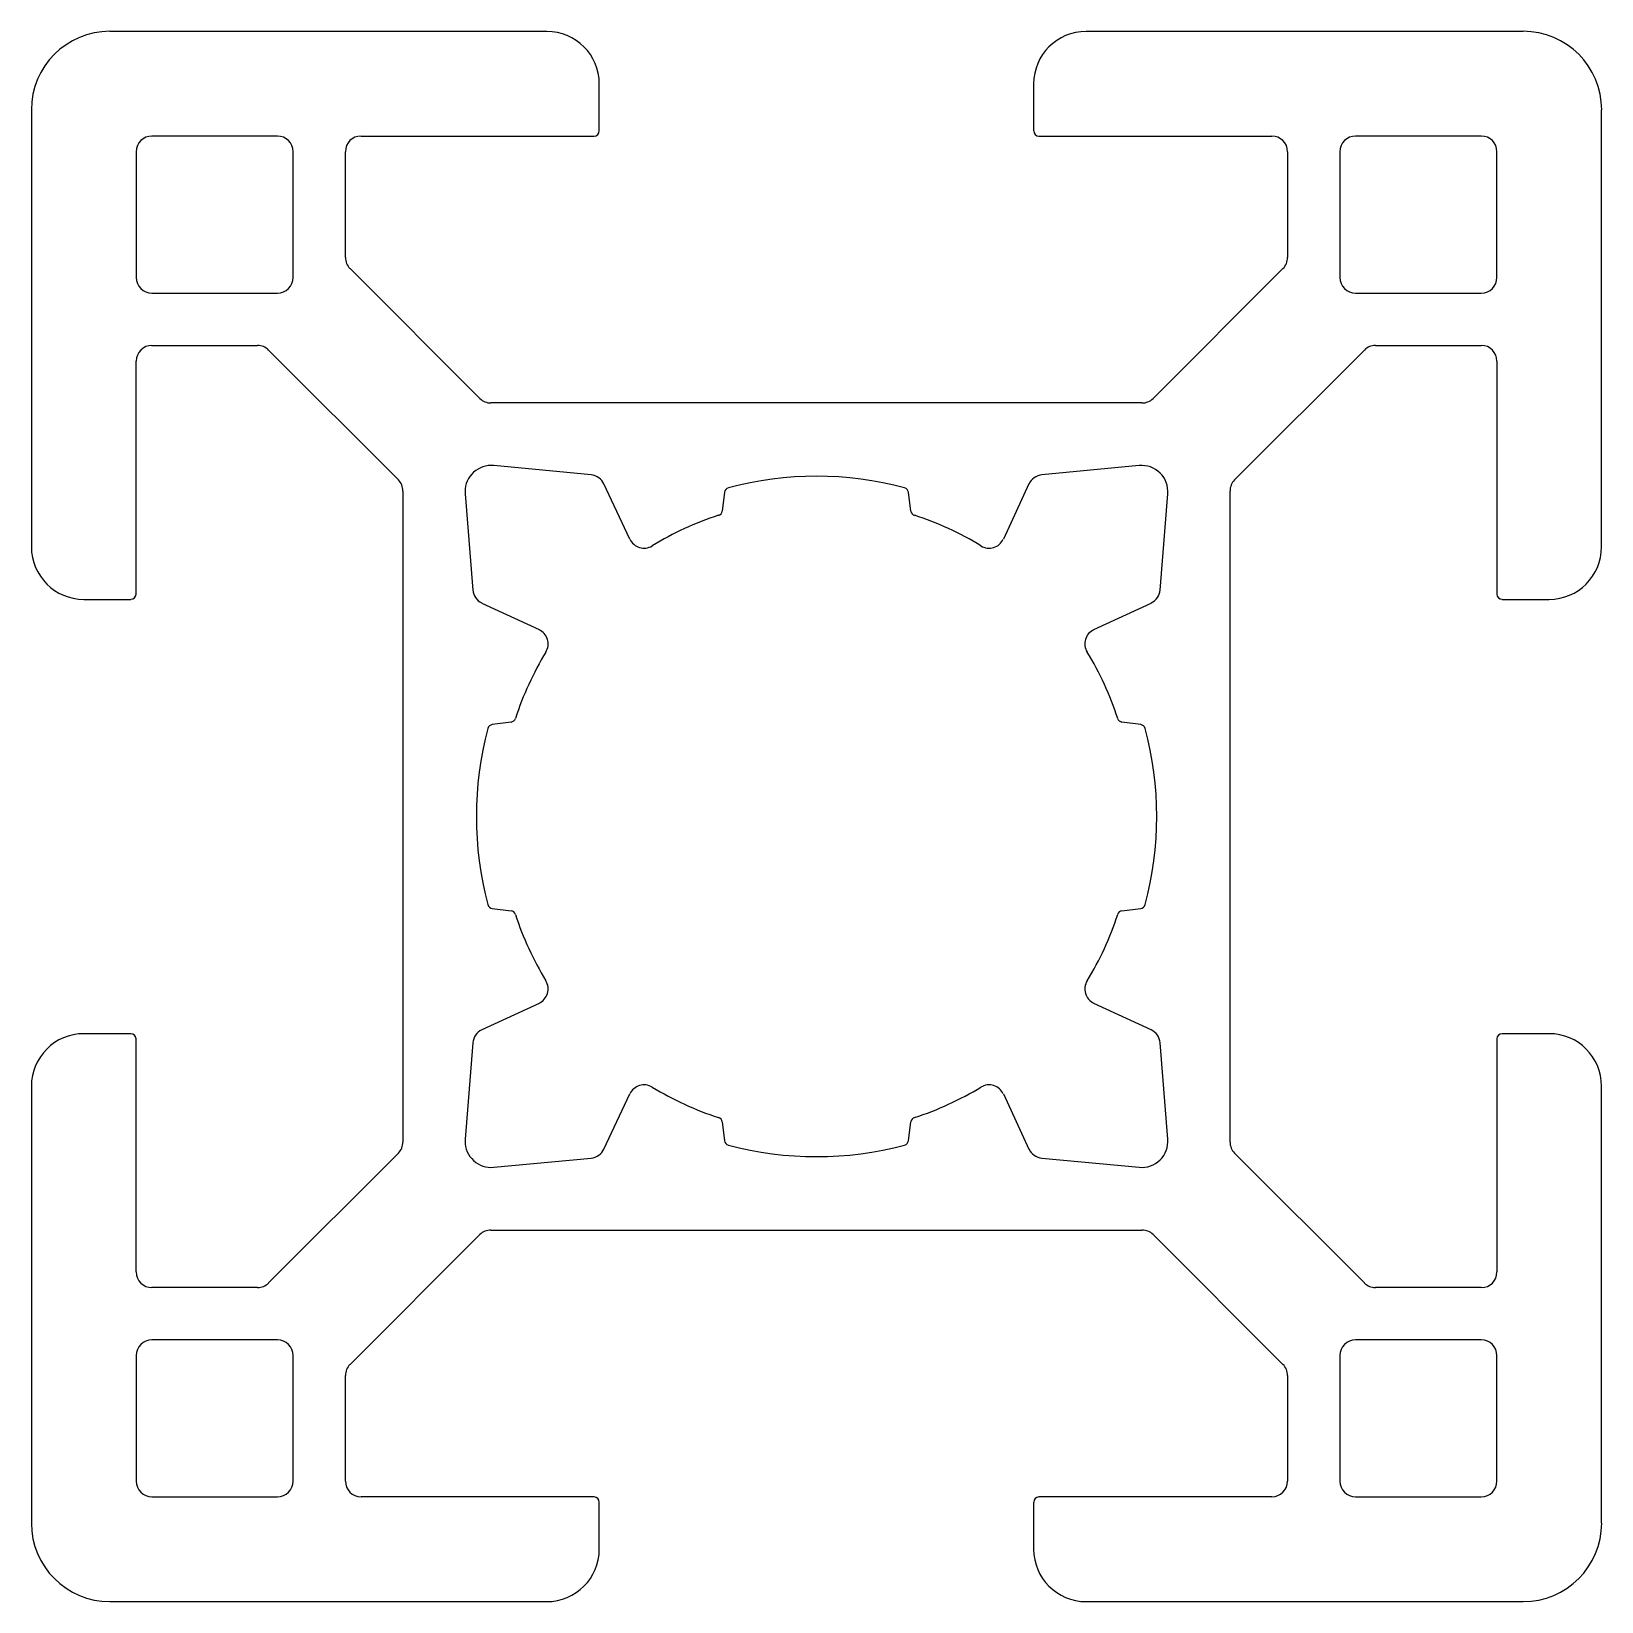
# Model space of a CAD drawing. Header units: inches. Extents: x 58704 to 59885, y 37211 to 38392.
import ezdxf

# ---------------------------------------------------------------- set-up
doc = ezdxf.new("R2010")
doc.units = ezdxf.units.IN
doc.header["$MEASUREMENT"] = 0

msp = doc.modelspace()

# ---------------------------------------------------------------- linework, layer by layer
at = {"color": 7, "linetype": 'Continuous', "lineweight": 25}
for p, q in [((59091.6, 38391.7), (58762.9, 38391.7)), ((59825.9, 38391.7), (59497.1, 38391.7)), ((59131, 38316.9), (59131, 38352.3)), ((59457.7, 38352.3), (59457.7, 38316.9)), ((58703.8, 38332.7), (58703.8, 38003.9)), ((59884.9, 38003.9), (59884.9, 38332.7)), ((58888.9, 38313), (58794.4, 38313)), ((58951.8, 38313), (59127, 38313)), ((59461.7, 38313), (59636.9, 38313)), ((59794.4, 38313), (59699.9, 38313)), ((58782.6, 38301.2), (58782.6, 38206.7)), ((58900.7, 38206.7), (58900.7, 38301.2)), ((58940, 38221.6), (58940, 38301.2)), ((59648.7, 38301.2), (59648.7, 38221.6)), ((59688.1, 38301.2), (59688.1, 38206.7)), ((59806.2, 38206.7), (59806.2, 38301.2)), ((59041.1, 38115.6), (58943.5, 38213.3)), ((59645.2, 38213.3), (59547.6, 38115.6)), ((58794.4, 38194.9), (58888.9, 38194.9)), ((59699.9, 38194.9), (59794.4, 38194.9)), ((58794.4, 38155.5), (58873.9, 38155.5)), ((58882.2, 38152), (58979.9, 38054.4)), ((59608.8, 38054.4), (59706.5, 38152)), ((59714.8, 38155.5), (59794.4, 38155.5)), ((58782.6, 37968.5), (58782.6, 38143.7)), ((59806.2, 38143.7), (59806.2, 37968.5)), ((59539.2, 38112.2), (59049.5, 38112.2)), ((59124.9, 38058.1), (59051.6, 38065.1)), ((59537.1, 38065.1), (59463.8, 38058.1)), ((58983.3, 38046), (58983.3, 37556.3)), ((59030.1, 38043.9), (59035.9, 37971.5)), ((59153.9, 38009.8), (59134.5, 38051.3)), ((59225.2, 38045), (59223.4, 38030.9)), ((59365.4, 38030.9), (59363.5, 38045)), ((59454.2, 38051.3), (59434.9, 38009.8)), ((59552.9, 37971.5), (59558.6, 38043.9)), ((59605.4, 37556.3), (59605.4, 38046)), ((58743.2, 37964.5), (58778.6, 37964.5)), ((59042.6, 37961.7), (59085.7, 37941.7)), ((59503, 37941.7), (59546.1, 37961.7)), ((59810.1, 37964.5), (59845.5, 37964.5)), ((59064.6, 37872.2), (59050.5, 37870.3)), ((59538.3, 37870.3), (59524.1, 37872.2)), ((59050.5, 37732), (59064.6, 37730.2)), ((59524.1, 37730.2), (59538.3, 37732)), ((59085.7, 37660.6), (59042.6, 37640.6)), ((59546.1, 37640.6), (59503, 37660.6)), ((58778.6, 37637.8), (58743.2, 37637.8)), ((58782.6, 37458.6), (58782.6, 37633.8)), ((59035.9, 37630.8), (59030.1, 37558.4)), ((59558.6, 37558.4), (59552.9, 37630.8)), ((59806.2, 37633.8), (59806.2, 37458.6)), ((59845.5, 37637.8), (59810.1, 37637.8)), ((58703.8, 37598.4), (58703.8, 37269.7)), ((59884.9, 37269.7), (59884.9, 37598.4)), ((59134.5, 37551), (59153.9, 37592.5)), ((59434.9, 37592.5), (59454.2, 37551)), ((59223.4, 37571.4), (59225.2, 37557.3)), ((59363.5, 37557.3), (59365.4, 37571.4)), ((58979.9, 37547.9), (58882.2, 37450.3)), ((59706.5, 37450.3), (59608.8, 37547.9)), ((59051.6, 37537.3), (59124.9, 37544.2)), ((59463.8, 37544.2), (59537.1, 37537.3)), ((59049.5, 37490.1), (59539.2, 37490.1)), ((58943.5, 37389), (59041.1, 37486.7)), ((59547.6, 37486.7), (59645.2, 37389)), ((58873.9, 37446.8), (58794.4, 37446.8)), ((59794.4, 37446.8), (59714.8, 37446.8)), ((58888.9, 37407.5), (58794.4, 37407.5)), ((59794.4, 37407.5), (59699.9, 37407.5)), ((58782.6, 37395.6), (58782.6, 37301.2)), ((58900.7, 37301.2), (58900.7, 37395.6)), ((59688.1, 37395.6), (59688.1, 37301.2)), ((59806.2, 37301.2), (59806.2, 37395.6)), ((58940, 37301.2), (58940, 37380.7)), ((59648.7, 37380.7), (59648.7, 37301.2)), ((58794.4, 37289.3), (58888.9, 37289.3)), ((59127, 37289.3), (58951.8, 37289.3)), ((59636.9, 37289.3), (59461.7, 37289.3)), ((59699.9, 37289.3), (59794.4, 37289.3)), ((59131, 37250), (59131, 37285.4)), ((59457.7, 37285.4), (59457.7, 37250)), ((58762.9, 37210.6), (59091.6, 37210.6)), ((59497.1, 37210.6), (59825.9, 37210.6))]:
    msp.add_line(p, q, dxfattribs=at)
for centre, radius, start, end in [((58762.9, 38332.7), 59.1, 90, 180), ((59091.6, 38352.3), 39.4, 0, 90), ((59497.1, 38352.3), 39.4, 90, 180), ((59825.9, 38332.7), 59.1, 0, 90), ((59127, 38316.9), 3.94, 270, 0), ((59461.7, 38316.9), 3.94, 180, 270), ((58794.4, 38301.2), 11.8, 90, 180), ((58888.9, 38301.2), 11.8, 360, 90), ((58951.8, 38301.2), 11.8, 90, 180), ((59636.9, 38301.2), 11.8, 0, 90), ((59699.9, 38301.2), 11.8, 90, 180), ((59794.4, 38301.2), 11.8, 0, 90), ((58951.8, 38221.6), 11.8, 180, 225), ((59636.9, 38221.6), 11.8, 315, 360), ((58794.4, 38206.7), 11.8, 180, 270), ((58888.9, 38206.7), 11.8, 270, 360), ((59699.9, 38206.7), 11.8, 180, 270), ((59794.4, 38206.7), 11.8, 270, 0), ((58794.4, 38143.7), 11.8, 90, 180), ((58873.9, 38143.7), 11.8, 45, 90), ((59714.8, 38143.7), 11.8, 90, 135), ((59794.4, 38143.7), 11.8, 0, 90), ((59049.5, 38124), 11.8, 225, 270), ((59539.2, 38124), 11.8, 270, 315), ((59049.7, 38045.5), 19.7, 84.5848, 180), ((59123.8, 38046.3), 11.8, 25, 84.5848), ((59294.4, 37801.2), 255.9, 74.9945, 105.0055), ((59464.9, 38046.3), 11.8, 95.4152, 155), ((59539, 38045.5), 19.7, 355.4627, 95.4152), ((58971.5, 38046), 11.8, 360, 45), ((59049.7, 38045.5), 19.7, 180, 184.5373), ((59229.1, 38044.5), 3.94, 105.0055, 172.5), ((59359.6, 38044.5), 3.94, 7.5, 74.9945), ((59617.2, 38046), 11.8, 135, 180), ((59294.4, 37801.2), 238.2, 108.0216, 121.2802), ((59219.5, 38031.4), 3.94, 288.0216, 352.5), ((59369.3, 38031.4), 3.94, 187.5, 251.9784), ((59294.4, 37801.2), 238.2, 58.7198, 71.9784), ((59164.6, 38014.8), 11.8, 205, 301.2802), ((59424.2, 38014.8), 11.8, 238.7198, 335), ((58743.2, 38003.9), 39.4, 180, 270), ((59845.5, 38003.9), 39.4, 270, 0), ((58778.6, 37968.5), 3.94, 270, 360), ((59047.6, 37972.5), 11.8, 184.5373, 245), ((59541.1, 37972.5), 11.8, 295, 355.4627), ((59810.1, 37968.5), 3.94, 180, 270), ((59080.7, 37931), 11.8, 328.7198, 65), ((59508, 37931), 11.8, 115, 211.2802), ((59294.4, 37801.2), 238.2, 148.7198, 161.9784), ((59294.4, 37801.2), 238.2, 18.0216, 31.2802), ((59294.4, 37801.2), 255.9, 164.9945, 195.0055), ((59051, 37866.4), 3.94, 97.5, 164.9945), ((59064.1, 37876.1), 3.94, 277.5, 341.9784), ((59524.6, 37876.1), 3.94, 198.0216, 262.5), ((59537.7, 37866.4), 3.94, 15.0055, 82.5), ((59294.4, 37801.2), 255.9, 344.9945, 15.0055), ((59051, 37735.9), 3.94, 195.0055, 262.5), ((59064.1, 37726.3), 3.94, 18.0216, 82.5), ((59294.4, 37801.2), 238.2, 198.0216, 211.2802), ((59294.4, 37801.2), 238.2, 328.7198, 341.9784), ((59524.6, 37726.3), 3.94, 97.5, 161.9784), ((59537.7, 37735.9), 3.94, 277.5, 344.9945), ((59080.7, 37671.4), 11.8, 295, 31.2802), ((59508, 37671.4), 11.8, 148.7198, 245), ((58743.2, 37598.4), 39.4, 90, 180), ((58778.6, 37633.8), 3.94, 0, 90), ((59047.6, 37629.9), 11.8, 115, 175.4627), ((59541.1, 37629.9), 11.8, 4.5373, 65), ((59810.1, 37633.8), 3.94, 90, 180), ((59845.5, 37598.4), 39.4, 360, 90), ((59164.6, 37587.5), 11.8, 58.7198, 155), ((59294.4, 37801.2), 238.2, 238.7198, 251.9784), ((59294.4, 37801.2), 238.2, 288.0216, 301.2802), ((59424.2, 37587.5), 11.8, 25, 121.2802), ((59219.5, 37570.9), 3.94, 7.5, 71.9784), ((59369.3, 37570.9), 3.94, 108.0216, 172.5), ((58971.5, 37556.3), 11.8, 315, 360), ((59049.7, 37556.9), 19.7, 175.4627, 180), ((59049.7, 37556.9), 19.7, 180, 275.4152), ((59123.8, 37556), 11.8, 275.4152, 335), ((59229.1, 37557.8), 3.94, 187.5, 254.9945), ((59294.4, 37801.2), 255.9, 254.9945, 285.0055), ((59359.6, 37557.8), 3.94, 285.0055, 352.5), ((59464.9, 37556), 11.8, 205, 264.5848), ((59539, 37556.9), 19.7, 264.5848, 4.5373), ((59617.2, 37556.3), 11.8, 180, 225), ((59049.5, 37478.3), 11.8, 90, 135), ((59539.2, 37478.3), 11.8, 45, 90), ((58794.4, 37458.6), 11.8, 180, 270), ((59794.4, 37458.6), 11.8, 270, 360), ((58873.9, 37458.6), 11.8, 270, 315), ((59714.8, 37458.6), 11.8, 225, 270), ((58794.4, 37395.6), 11.8, 90, 180), ((58888.9, 37395.6), 11.8, 0, 90), ((59699.9, 37395.6), 11.8, 90, 180), ((59794.4, 37395.6), 11.8, 360, 90), ((58951.8, 37380.7), 11.8, 135, 180), ((59636.9, 37380.7), 11.8, 360, 45), ((58794.4, 37301.2), 11.8, 180, 270), ((58888.9, 37301.2), 11.8, 270, 0), ((58951.8, 37301.2), 11.8, 180, 270), ((59636.9, 37301.2), 11.8, 270, 360), ((59699.9, 37301.2), 11.8, 180, 270), ((59794.4, 37301.2), 11.8, 270, 360), ((59127, 37285.4), 3.94, 0, 90), ((59461.7, 37285.4), 3.94, 90, 180), ((58762.9, 37269.7), 59.1, 180, 270), ((59825.9, 37269.7), 59.1, 270, 360), ((59091.6, 37250), 39.4, 270, 0), ((59497.1, 37250), 39.4, 180, 270)]:
    msp.add_arc(centre, radius, start, end, dxfattribs=at)

doc.saveas('drawing.dxf')
